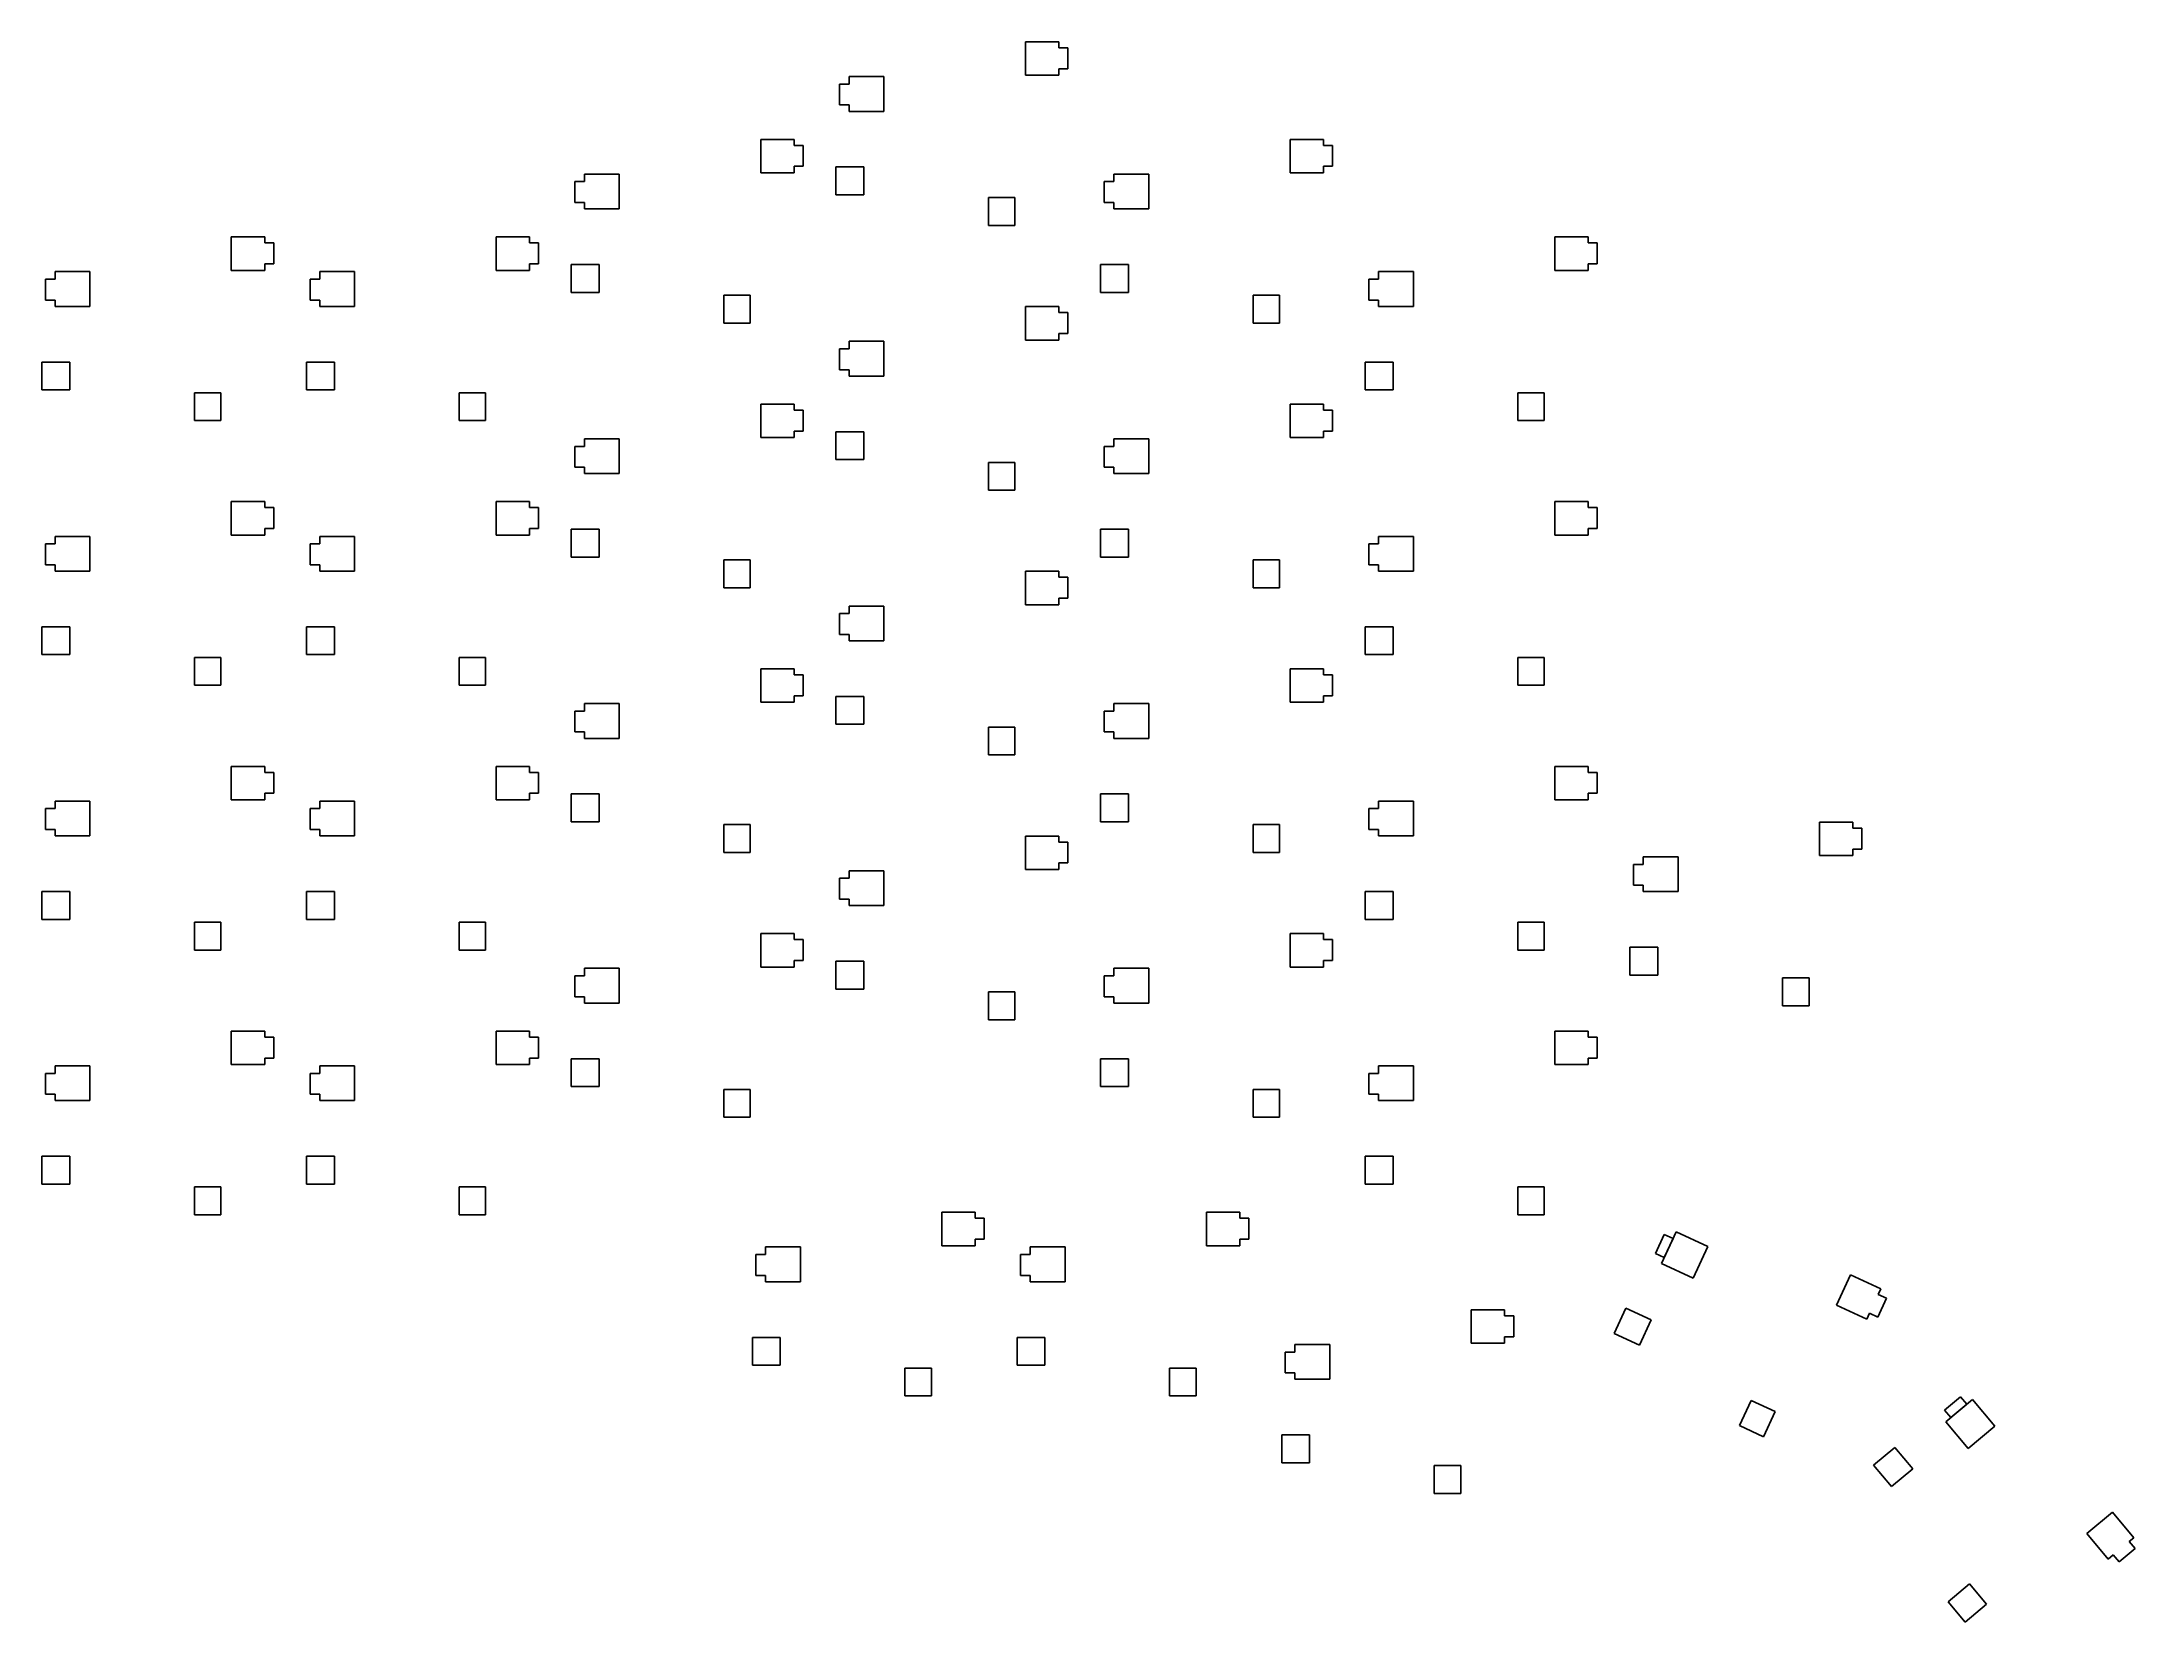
# Model space of a CAD drawing. Extents: x -9 to 141, y -36 to 77.
import ezdxf

# ---------------------------------------------------------------- set-up
doc = ezdxf.new("R2010")
doc.units = 0
doc.layers.add('BLACK', color=7, linetype='CONTINUOUS')

msp = doc.modelspace()

# ---------------------------------------------------------------- linework, layer by layer
at = {"layer": 'BLACK', "linetype": 'CONTINUOUS'}
for p, q in [((61.5, 74.88), (61.5, 77.28)), ((61.5, 77.28), (63.9, 77.28)), ((63.9, 77.28), (63.9, 76.85)), ((63.9, 76.85), (64.55, 76.85)), ((64.55, 76.85), (64.55, 75.35)), ((64.55, 75.35), (63.9, 75.35)), ((63.9, 75.35), (63.9, 74.88)), ((48.15, 72.75), (48.15, 74.25)), ((48.15, 74.25), (48.85, 74.25)), ((48.85, 74.25), (48.85, 74.79)), ((48.85, 74.79), (51.35, 74.79)), ((51.35, 74.79), (51.35, 72.29)), ((63.9, 74.88), (61.5, 74.88)), ((48.85, 72.75), (48.15, 72.75)), ((48.85, 72.29), (48.85, 72.75)), ((51.35, 72.29), (48.85, 72.29)), ((42.5, 67.88), (42.5, 70.28)), ((42.5, 70.28), (44.9, 70.28)), ((44.9, 70.28), (44.9, 69.85)), ((44.9, 69.85), (45.55, 69.85)), ((45.55, 69.85), (45.55, 68.35)), ((80.5, 67.88), (80.5, 70.28)), ((80.5, 70.28), (82.9, 70.28)), ((82.9, 70.28), (82.9, 69.85)), ((82.9, 69.85), (83.55, 69.85)), ((83.55, 69.85), (83.55, 68.35)), ((29.85, 67.25), (29.85, 67.79)), ((29.85, 67.79), (32.35, 67.79)), ((32.35, 67.79), (32.35, 65.29)), ((44.9, 67.88), (42.5, 67.88)), ((45.55, 68.35), (44.9, 68.35)), ((44.9, 68.35), (44.9, 67.88)), ((47.9, 66.3), (47.9, 68.3)), ((47.9, 68.3), (49.9, 68.3)), ((49.9, 68.3), (49.9, 66.3)), ((67.85, 67.25), (67.85, 67.79)), ((67.85, 67.79), (70.35, 67.79)), ((70.35, 67.79), (70.35, 65.29)), ((82.9, 67.88), (80.5, 67.88)), ((83.55, 68.35), (82.9, 68.35)), ((82.9, 68.35), (82.9, 67.88)), ((29.15, 65.75), (29.15, 67.25)), ((29.15, 67.25), (29.85, 67.25)), ((49.9, 66.3), (47.9, 66.3)), ((67.15, 65.75), (67.15, 67.25)), ((67.15, 67.25), (67.85, 67.25)), ((29.85, 65.75), (29.15, 65.75)), ((29.85, 65.29), (29.85, 65.75)), ((32.35, 65.29), (29.85, 65.29)), ((58.85, 64.1), (58.85, 66.1)), ((58.85, 66.1), (60.75, 66.1)), ((60.75, 66.1), (60.75, 64.1)), ((67.85, 65.75), (67.15, 65.75)), ((67.85, 65.29), (67.85, 65.75)), ((70.35, 65.29), (67.85, 65.29)), ((4.5, 60.88), (4.5, 63.28)), ((4.5, 63.28), (6.9, 63.28)), ((6.9, 63.28), (6.9, 62.85)), ((23.5, 60.88), (23.5, 63.28)), ((23.5, 63.28), (25.9, 63.28)), ((25.9, 63.28), (25.9, 62.85)), ((60.75, 64.1), (58.85, 64.1)), ((99.5, 60.88), (99.5, 63.28)), ((99.5, 63.28), (101.9, 63.28)), ((101.9, 63.28), (101.9, 62.85)), ((6.9, 62.85), (7.55, 62.85)), ((7.55, 62.85), (7.55, 61.35)), ((25.9, 62.85), (26.55, 62.85)), ((26.55, 62.85), (26.55, 61.35)), ((101.9, 62.85), (102.55, 62.85)), ((102.55, 62.85), (102.55, 61.35)), ((-8.85, 58.75), (-8.85, 60.25)), ((-8.85, 60.25), (-8.15, 60.25)), ((-8.15, 60.25), (-8.15, 60.79)), ((-8.15, 60.79), (-5.65, 60.79)), ((-5.65, 60.79), (-5.65, 58.29)), ((6.9, 60.88), (4.5, 60.88)), ((7.55, 61.35), (6.9, 61.35)), ((6.9, 61.35), (6.9, 60.88)), ((10.15, 58.75), (10.15, 60.25)), ((10.15, 60.25), (10.85, 60.25)), ((10.85, 60.25), (10.85, 60.79)), ((10.85, 60.79), (13.35, 60.79)), ((13.35, 60.79), (13.35, 58.29)), ((25.9, 60.88), (23.5, 60.88)), ((26.55, 61.35), (25.9, 61.35)), ((25.9, 61.35), (25.9, 60.88)), ((28.9, 59.3), (28.9, 61.3)), ((28.9, 61.3), (30.9, 61.3)), ((30.9, 61.3), (30.9, 59.3)), ((66.9, 59.3), (66.9, 61.3)), ((66.9, 61.3), (68.9, 61.3)), ((68.9, 61.3), (68.9, 59.3)), ((86.15, 58.75), (86.15, 60.25)), ((86.15, 60.25), (86.85, 60.25)), ((86.85, 60.25), (86.85, 60.79)), ((86.85, 60.79), (89.35, 60.79)), ((89.35, 60.79), (89.35, 58.29)), ((101.9, 60.88), (99.5, 60.88)), ((102.55, 61.35), (101.9, 61.35)), ((101.9, 61.35), (101.9, 60.88)), ((-8.15, 58.75), (-8.85, 58.75)), ((-8.15, 58.29), (-8.15, 58.75)), ((10.85, 58.75), (10.15, 58.75)), ((10.85, 58.29), (10.85, 58.75)), ((30.9, 59.3), (28.9, 59.3)), ((39.85, 57.1), (39.85, 59.1)), ((39.85, 59.1), (41.75, 59.1)), ((41.75, 59.1), (41.75, 57.1)), ((68.9, 59.3), (66.9, 59.3)), ((77.85, 57.1), (77.85, 59.1)), ((77.85, 59.1), (79.75, 59.1)), ((79.75, 59.1), (79.75, 57.1)), ((86.85, 58.75), (86.15, 58.75)), ((86.85, 58.29), (86.85, 58.75)), ((-5.65, 58.29), (-8.15, 58.29)), ((13.35, 58.29), (10.85, 58.29)), ((41.75, 57.1), (39.85, 57.1)), ((61.5, 55.88), (61.5, 58.28)), ((61.5, 58.28), (63.9, 58.28)), ((63.9, 58.28), (63.9, 57.85)), ((63.9, 57.85), (64.55, 57.85)), ((64.55, 57.85), (64.55, 56.35)), ((79.75, 57.1), (77.85, 57.1)), ((89.35, 58.29), (86.85, 58.29)), ((48.85, 55.25), (48.85, 55.79)), ((48.85, 55.79), (51.35, 55.79)), ((51.35, 55.79), (51.35, 53.29)), ((63.9, 55.88), (61.5, 55.88)), ((64.55, 56.35), (63.9, 56.35)), ((63.9, 56.35), (63.9, 55.88)), ((-9.1, 52.3), (-9.1, 54.3)), ((-9.1, 54.3), (-7.1, 54.3)), ((-7.1, 54.3), (-7.1, 52.3)), ((9.9, 52.3), (9.9, 54.3)), ((9.9, 54.3), (11.9, 54.3)), ((11.9, 54.3), (11.9, 52.3)), ((48.15, 53.75), (48.15, 55.25)), ((48.15, 55.25), (48.85, 55.25)), ((85.9, 52.3), (85.9, 54.3)), ((85.9, 54.3), (87.9, 54.3)), ((87.9, 54.3), (87.9, 52.3)), ((48.85, 53.75), (48.15, 53.75)), ((48.85, 53.29), (48.85, 53.75)), ((51.35, 53.29), (48.85, 53.29)), ((-7.1, 52.3), (-9.1, 52.3)), ((1.85, 50.1), (1.85, 52.1)), ((1.85, 52.1), (3.75, 52.1)), ((3.75, 52.1), (3.75, 50.1)), ((11.9, 52.3), (9.9, 52.3)), ((20.85, 50.1), (20.85, 52.1)), ((20.85, 52.1), (22.75, 52.1)), ((22.75, 52.1), (22.75, 50.1)), ((42.5, 48.88), (42.5, 51.28)), ((42.5, 51.28), (44.9, 51.28)), ((44.9, 51.28), (44.9, 50.85)), ((80.5, 48.88), (80.5, 51.28)), ((80.5, 51.28), (82.9, 51.28)), ((82.9, 51.28), (82.9, 50.85)), ((87.9, 52.3), (85.9, 52.3)), ((96.85, 50.1), (96.85, 52.1)), ((96.85, 52.1), (98.75, 52.1)), ((98.75, 52.1), (98.75, 50.1)), ((3.75, 50.1), (1.85, 50.1)), ((22.75, 50.1), (20.85, 50.1)), ((44.9, 50.85), (45.55, 50.85)), ((45.55, 50.85), (45.55, 49.35)), ((82.9, 50.85), (83.55, 50.85)), ((83.55, 50.85), (83.55, 49.35)), ((98.75, 50.1), (96.85, 50.1)), ((29.15, 46.75), (29.15, 48.25)), ((29.15, 48.25), (29.85, 48.25)), ((29.85, 48.25), (29.85, 48.79)), ((29.85, 48.79), (32.35, 48.79)), ((32.35, 48.79), (32.35, 46.29)), ((44.9, 48.88), (42.5, 48.88)), ((45.55, 49.35), (44.9, 49.35)), ((44.9, 49.35), (44.9, 48.88)), ((47.9, 47.3), (47.9, 49.3)), ((47.9, 49.3), (49.9, 49.3)), ((49.9, 49.3), (49.9, 47.3)), ((67.15, 46.75), (67.15, 48.25)), ((67.15, 48.25), (67.85, 48.25)), ((67.85, 48.25), (67.85, 48.79)), ((67.85, 48.79), (70.35, 48.79)), ((70.35, 48.79), (70.35, 46.29)), ((82.9, 48.88), (80.5, 48.88)), ((83.55, 49.35), (82.9, 49.35)), ((82.9, 49.35), (82.9, 48.88)), ((29.85, 46.75), (29.15, 46.75)), ((29.85, 46.29), (29.85, 46.75)), ((49.9, 47.3), (47.9, 47.3)), ((58.85, 45.1), (58.85, 47.1)), ((58.85, 47.1), (60.75, 47.1)), ((60.75, 47.1), (60.75, 45.1)), ((67.85, 46.75), (67.15, 46.75)), ((67.85, 46.29), (67.85, 46.75)), ((32.35, 46.29), (29.85, 46.29)), ((60.75, 45.1), (58.85, 45.1)), ((70.35, 46.29), (67.85, 46.29)), ((4.5, 41.88), (4.5, 44.28)), ((4.5, 44.28), (6.9, 44.28)), ((6.9, 44.28), (6.9, 43.85)), ((6.9, 43.85), (7.55, 43.85)), ((7.55, 43.85), (7.55, 42.35)), ((23.5, 41.88), (23.5, 44.28)), ((23.5, 44.28), (25.9, 44.28)), ((25.9, 44.28), (25.9, 43.85)), ((25.9, 43.85), (26.55, 43.85)), ((26.55, 43.85), (26.55, 42.35)), ((99.5, 41.88), (99.5, 44.28)), ((99.5, 44.28), (101.9, 44.28)), ((101.9, 44.28), (101.9, 43.85)), ((101.9, 43.85), (102.55, 43.85)), ((102.55, 43.85), (102.55, 42.35)), ((7.55, 42.35), (6.9, 42.35)), ((6.9, 42.35), (6.9, 41.88)), ((26.55, 42.35), (25.9, 42.35)), ((25.9, 42.35), (25.9, 41.88)), ((28.9, 40.3), (28.9, 42.3)), ((28.9, 42.3), (30.9, 42.3)), ((30.9, 42.3), (30.9, 40.3)), ((66.9, 40.3), (66.9, 42.3)), ((66.9, 42.3), (68.9, 42.3)), ((68.9, 42.3), (68.9, 40.3)), ((102.55, 42.35), (101.9, 42.35)), ((101.9, 42.35), (101.9, 41.88)), ((-8.85, 39.75), (-8.85, 41.25)), ((-8.85, 41.25), (-8.15, 41.25)), ((-8.15, 41.25), (-8.15, 41.79)), ((-8.15, 41.79), (-5.65, 41.79)), ((-5.65, 41.79), (-5.65, 39.29)), ((6.9, 41.88), (4.5, 41.88)), ((10.15, 39.75), (10.15, 41.25)), ((10.15, 41.25), (10.85, 41.25)), ((10.85, 41.25), (10.85, 41.79)), ((10.85, 41.79), (13.35, 41.79)), ((13.35, 41.79), (13.35, 39.29)), ((25.9, 41.88), (23.5, 41.88)), ((86.15, 39.75), (86.15, 41.25)), ((86.15, 41.25), (86.85, 41.25)), ((86.85, 41.25), (86.85, 41.79)), ((86.85, 41.79), (89.35, 41.79)), ((89.35, 41.79), (89.35, 39.29)), ((101.9, 41.88), (99.5, 41.88)), ((-8.15, 39.75), (-8.85, 39.75)), ((-8.15, 39.29), (-8.15, 39.75)), ((-5.65, 39.29), (-8.15, 39.29)), ((10.85, 39.75), (10.15, 39.75)), ((10.85, 39.29), (10.85, 39.75)), ((13.35, 39.29), (10.85, 39.29)), ((30.9, 40.3), (28.9, 40.3)), ((39.85, 38.1), (39.85, 40.1)), ((39.85, 40.1), (41.75, 40.1)), ((41.75, 40.1), (41.75, 38.1)), ((61.5, 36.88), (61.5, 39.28)), ((61.5, 39.28), (63.9, 39.28)), ((63.9, 39.28), (63.9, 38.85)), ((68.9, 40.3), (66.9, 40.3)), ((77.85, 38.1), (77.85, 40.1)), ((77.85, 40.1), (79.75, 40.1)), ((79.75, 40.1), (79.75, 38.1)), ((86.85, 39.75), (86.15, 39.75)), ((86.85, 39.29), (86.85, 39.75)), ((89.35, 39.29), (86.85, 39.29)), ((41.75, 38.1), (39.85, 38.1)), ((63.9, 38.85), (64.55, 38.85)), ((64.55, 38.85), (64.55, 37.35)), ((79.75, 38.1), (77.85, 38.1)), ((48.15, 34.75), (48.15, 36.25)), ((48.15, 36.25), (48.85, 36.25)), ((48.85, 36.25), (48.85, 36.79)), ((48.85, 36.79), (51.35, 36.79)), ((51.35, 36.79), (51.35, 34.29)), ((63.9, 36.88), (61.5, 36.88)), ((64.55, 37.35), (63.9, 37.35)), ((63.9, 37.35), (63.9, 36.88)), ((-9.1, 33.3), (-9.1, 35.3)), ((-9.1, 35.3), (-7.1, 35.3)), ((-7.1, 35.3), (-7.1, 33.3)), ((9.9, 33.3), (9.9, 35.3)), ((9.9, 35.3), (11.9, 35.3)), ((11.9, 35.3), (11.9, 33.3)), ((48.85, 34.75), (48.15, 34.75)), ((48.85, 34.29), (48.85, 34.75)), ((85.9, 33.3), (85.9, 35.3)), ((85.9, 35.3), (87.9, 35.3)), ((87.9, 35.3), (87.9, 33.3)), ((-7.1, 33.3), (-9.1, 33.3)), ((1.85, 31.1), (1.85, 33.1)), ((1.85, 33.1), (3.75, 33.1)), ((3.75, 33.1), (3.75, 31.1)), ((11.9, 33.3), (9.9, 33.3)), ((20.85, 31.1), (20.85, 33.1)), ((20.85, 33.1), (22.75, 33.1)), ((22.75, 33.1), (22.75, 31.1)), ((51.35, 34.29), (48.85, 34.29)), ((87.9, 33.3), (85.9, 33.3)), ((96.85, 31.1), (96.85, 33.1)), ((96.85, 33.1), (98.75, 33.1)), ((98.75, 33.1), (98.75, 31.1)), ((42.5, 29.88), (42.5, 32.28)), ((42.5, 32.28), (44.9, 32.28)), ((44.9, 32.28), (44.9, 31.85)), ((44.9, 31.85), (45.55, 31.85)), ((45.55, 31.85), (45.55, 30.35)), ((80.5, 29.88), (80.5, 32.28)), ((80.5, 32.28), (82.9, 32.28)), ((82.9, 32.28), (82.9, 31.85)), ((82.9, 31.85), (83.55, 31.85)), ((83.55, 31.85), (83.55, 30.35)), ((3.75, 31.1), (1.85, 31.1)), ((22.75, 31.1), (20.85, 31.1)), ((45.55, 30.35), (44.9, 30.35)), ((44.9, 30.35), (44.9, 29.88)), ((47.9, 28.3), (47.9, 30.3)), ((47.9, 30.3), (49.9, 30.3)), ((49.9, 30.3), (49.9, 28.3)), ((83.55, 30.35), (82.9, 30.35)), ((82.9, 30.35), (82.9, 29.88)), ((98.75, 31.1), (96.85, 31.1)), ((29.15, 27.75), (29.15, 29.25)), ((29.15, 29.25), (29.85, 29.25)), ((29.85, 29.25), (29.85, 29.79)), ((29.85, 29.79), (32.35, 29.79)), ((32.35, 29.79), (32.35, 27.29)), ((44.9, 29.88), (42.5, 29.88)), ((67.15, 27.75), (67.15, 29.25)), ((67.15, 29.25), (67.85, 29.25)), ((67.85, 29.25), (67.85, 29.79)), ((67.85, 29.79), (70.35, 29.79)), ((70.35, 29.79), (70.35, 27.29)), ((82.9, 29.88), (80.5, 29.88)), ((29.85, 27.75), (29.15, 27.75)), ((29.85, 27.29), (29.85, 27.75)), ((32.35, 27.29), (29.85, 27.29)), ((49.9, 28.3), (47.9, 28.3)), ((58.85, 26.1), (58.85, 28.1)), ((58.85, 28.1), (60.75, 28.1)), ((60.75, 28.1), (60.75, 26.1)), ((67.85, 27.75), (67.15, 27.75)), ((67.85, 27.29), (67.85, 27.75)), ((70.35, 27.29), (67.85, 27.29)), ((60.75, 26.1), (58.85, 26.1)), ((4.5, 22.88), (4.5, 25.28)), ((4.5, 25.28), (6.9, 25.28)), ((6.9, 25.28), (6.9, 24.85)), ((6.9, 24.85), (7.55, 24.85)), ((7.55, 24.85), (7.55, 23.35)), ((23.5, 22.88), (23.5, 25.28)), ((23.5, 25.28), (25.9, 25.28)), ((25.9, 25.28), (25.9, 24.85)), ((25.9, 24.85), (26.55, 24.85)), ((26.55, 24.85), (26.55, 23.35)), ((99.5, 22.88), (99.5, 25.28)), ((99.5, 25.28), (101.9, 25.28)), ((101.9, 25.28), (101.9, 24.85)), ((101.9, 24.85), (102.55, 24.85)), ((102.55, 24.85), (102.55, 23.35)), ((-8.15, 22.25), (-8.15, 22.79)), ((-8.15, 22.79), (-5.65, 22.79)), ((-5.65, 22.79), (-5.65, 20.29)), ((6.9, 22.88), (4.5, 22.88)), ((7.55, 23.35), (6.9, 23.35)), ((6.9, 23.35), (6.9, 22.88)), ((10.85, 22.25), (10.85, 22.79)), ((10.85, 22.79), (13.35, 22.79)), ((13.35, 22.79), (13.35, 20.29)), ((25.9, 22.88), (23.5, 22.88)), ((26.55, 23.35), (25.9, 23.35)), ((25.9, 23.35), (25.9, 22.88)), ((28.9, 21.3), (28.9, 23.3)), ((28.9, 23.3), (30.9, 23.3)), ((30.9, 23.3), (30.9, 21.3)), ((66.9, 21.3), (66.9, 23.3)), ((66.9, 23.3), (68.9, 23.3)), ((68.9, 23.3), (68.9, 21.3)), ((86.85, 22.25), (86.85, 22.79)), ((86.85, 22.79), (89.35, 22.79)), ((89.35, 22.79), (89.35, 20.29)), ((101.9, 22.88), (99.5, 22.88)), ((102.55, 23.35), (101.9, 23.35)), ((101.9, 23.35), (101.9, 22.88)), ((-8.85, 20.75), (-8.85, 22.25)), ((-8.85, 22.25), (-8.15, 22.25)), ((10.15, 20.75), (10.15, 22.25)), ((10.15, 22.25), (10.85, 22.25)), ((30.9, 21.3), (28.9, 21.3)), ((39.85, 19.1), (39.85, 21.1)), ((39.85, 21.1), (41.75, 21.1)), ((41.75, 21.1), (41.75, 19.1)), ((68.9, 21.3), (66.9, 21.3)), ((77.85, 19.1), (77.85, 21.1)), ((77.85, 21.1), (79.75, 21.1)), ((79.75, 21.1), (79.75, 19.1)), ((86.15, 20.75), (86.15, 22.25)), ((86.15, 22.25), (86.85, 22.25)), ((118.5, 18.88), (118.5, 21.28)), ((118.5, 21.28), (120.9, 21.28)), ((120.9, 21.28), (120.9, 20.85)), ((-8.15, 20.75), (-8.85, 20.75)), ((-8.15, 20.29), (-8.15, 20.75)), ((-5.65, 20.29), (-8.15, 20.29)), ((10.85, 20.75), (10.15, 20.75)), ((10.85, 20.29), (10.85, 20.75)), ((13.35, 20.29), (10.85, 20.29)), ((61.5, 17.88), (61.5, 20.28)), ((61.5, 20.28), (63.9, 20.28)), ((63.9, 20.28), (63.9, 19.85)), ((63.9, 19.85), (64.55, 19.85)), ((64.55, 19.85), (64.55, 18.35)), ((86.85, 20.75), (86.15, 20.75)), ((86.85, 20.29), (86.85, 20.75)), ((89.35, 20.29), (86.85, 20.29)), ((120.9, 20.85), (121.55, 20.85)), ((121.55, 20.85), (121.55, 19.35)), ((41.75, 19.1), (39.85, 19.1)), ((64.55, 18.35), (63.9, 18.35)), ((63.9, 18.35), (63.9, 17.88)), ((79.75, 19.1), (77.85, 19.1)), ((105.15, 16.75), (105.15, 18.25)), ((105.15, 18.25), (105.85, 18.25)), ((105.85, 18.25), (105.85, 18.79)), ((105.85, 18.79), (108.35, 18.79)), ((108.35, 18.79), (108.35, 16.29)), ((120.9, 18.88), (118.5, 18.88)), ((121.55, 19.35), (120.9, 19.35)), ((120.9, 19.35), (120.9, 18.88)), ((48.15, 15.75), (48.15, 17.25)), ((48.15, 17.25), (48.85, 17.25)), ((48.85, 17.25), (48.85, 17.79)), ((48.85, 17.79), (51.35, 17.79)), ((51.35, 17.79), (51.35, 15.29)), ((63.9, 17.88), (61.5, 17.88)), ((105.85, 16.75), (105.15, 16.75)), ((105.85, 16.29), (105.85, 16.75)), ((-9.1, 14.3), (-9.1, 16.3)), ((-9.1, 16.3), (-7.1, 16.3)), ((-7.1, 16.3), (-7.1, 14.3)), ((9.9, 14.3), (9.9, 16.3)), ((9.9, 16.3), (11.9, 16.3)), ((11.9, 16.3), (11.9, 14.3)), ((48.85, 15.75), (48.15, 15.75)), ((48.85, 15.29), (48.85, 15.75)), ((51.35, 15.29), (48.85, 15.29)), ((85.9, 14.3), (85.9, 16.3)), ((85.9, 16.3), (87.9, 16.3)), ((87.9, 16.3), (87.9, 14.3)), ((108.35, 16.29), (105.85, 16.29)), ((-7.1, 14.3), (-9.1, 14.3)), ((1.85, 12.1), (1.85, 14.1)), ((1.85, 14.1), (3.75, 14.1)), ((3.75, 14.1), (3.75, 12.1)), ((11.9, 14.3), (9.9, 14.3)), ((20.85, 12.1), (20.85, 14.1)), ((20.85, 14.1), (22.75, 14.1)), ((22.75, 14.1), (22.75, 12.1)), ((87.9, 14.3), (85.9, 14.3)), ((96.85, 12.1), (96.85, 14.1)), ((96.85, 14.1), (98.75, 14.1)), ((98.75, 14.1), (98.75, 12.1)), ((3.75, 12.1), (1.85, 12.1)), ((22.75, 12.1), (20.85, 12.1)), ((42.5, 10.88), (42.5, 13.28)), ((42.5, 13.28), (44.9, 13.28)), ((44.9, 13.28), (44.9, 12.85)), ((44.9, 12.85), (45.55, 12.85)), ((45.55, 12.85), (45.55, 11.35)), ((80.5, 10.88), (80.5, 13.28)), ((80.5, 13.28), (82.9, 13.28)), ((82.9, 13.28), (82.9, 12.85)), ((82.9, 12.85), (83.55, 12.85)), ((83.55, 12.85), (83.55, 11.35)), ((98.75, 12.1), (96.85, 12.1)), ((104.9, 10.3), (104.9, 12.3)), ((104.9, 12.3), (106.9, 12.3)), ((106.9, 12.3), (106.9, 10.3)), ((29.85, 10.25), (29.85, 10.79)), ((29.85, 10.79), (32.35, 10.79)), ((32.35, 10.79), (32.35, 8.29)), ((44.9, 10.88), (42.5, 10.88)), ((45.55, 11.35), (44.9, 11.35)), ((44.9, 11.35), (44.9, 10.88)), ((47.9, 9.3), (47.9, 11.3)), ((47.9, 11.3), (49.9, 11.3)), ((49.9, 11.3), (49.9, 9.3)), ((67.85, 10.25), (67.85, 10.79)), ((67.85, 10.79), (70.35, 10.79)), ((70.35, 10.79), (70.35, 8.29)), ((82.9, 10.88), (80.5, 10.88)), ((83.55, 11.35), (82.9, 11.35)), ((82.9, 11.35), (82.9, 10.88)), ((29.15, 8.75), (29.15, 10.25)), ((29.15, 10.25), (29.85, 10.25)), ((49.9, 9.3), (47.9, 9.3)), ((58.85, 7.1), (58.85, 9.1)), ((58.85, 9.1), (60.75, 9.1)), ((60.75, 9.1), (60.75, 7.1)), ((67.15, 8.75), (67.15, 10.25)), ((67.15, 10.25), (67.85, 10.25)), ((106.9, 10.3), (104.9, 10.3)), ((115.85, 8.1), (115.85, 10.1)), ((115.85, 10.1), (117.75, 10.1)), ((117.75, 10.1), (117.75, 8.1)), ((29.85, 8.75), (29.15, 8.75)), ((29.85, 8.29), (29.85, 8.75)), ((32.35, 8.29), (29.85, 8.29)), ((67.85, 8.75), (67.15, 8.75)), ((67.85, 8.29), (67.85, 8.75)), ((70.35, 8.29), (67.85, 8.29)), ((117.75, 8.1), (115.85, 8.1)), ((4.5, 3.88), (4.5, 6.28)), ((4.5, 6.28), (6.9, 6.28)), ((6.9, 6.28), (6.9, 5.85)), ((23.5, 3.88), (23.5, 6.28)), ((23.5, 6.28), (25.9, 6.28)), ((25.9, 6.28), (25.9, 5.85)), ((60.75, 7.1), (58.85, 7.1)), ((99.5, 3.88), (99.5, 6.28)), ((99.5, 6.28), (101.9, 6.28)), ((101.9, 6.28), (101.9, 5.85)), ((6.9, 5.85), (7.55, 5.85)), ((7.55, 5.85), (7.55, 4.35)), ((25.9, 5.85), (26.55, 5.85)), ((26.55, 5.85), (26.55, 4.35)), ((101.9, 5.85), (102.55, 5.85)), ((102.55, 5.85), (102.55, 4.35)), ((-8.85, 1.75), (-8.85, 3.25)), ((-8.85, 3.25), (-8.15, 3.25)), ((-8.15, 3.25), (-8.15, 3.79)), ((-8.15, 3.79), (-5.65, 3.79)), ((-5.65, 3.79), (-5.65, 1.29)), ((6.9, 3.88), (4.5, 3.88)), ((7.55, 4.35), (6.9, 4.35)), ((6.9, 4.35), (6.9, 3.88)), ((10.15, 1.75), (10.15, 3.25)), ((10.15, 3.25), (10.85, 3.25)), ((10.85, 3.25), (10.85, 3.79)), ((10.85, 3.79), (13.35, 3.79)), ((13.35, 3.79), (13.35, 1.29)), ((25.9, 3.88), (23.5, 3.88)), ((26.55, 4.35), (25.9, 4.35)), ((25.9, 4.35), (25.9, 3.88)), ((28.9, 2.3), (28.9, 4.3)), ((28.9, 4.3), (30.9, 4.3)), ((30.9, 4.3), (30.9, 2.3)), ((66.9, 2.3), (66.9, 4.3)), ((66.9, 4.3), (68.9, 4.3)), ((68.9, 4.3), (68.9, 2.3)), ((86.15, 1.75), (86.15, 3.25)), ((86.15, 3.25), (86.85, 3.25)), ((86.85, 3.25), (86.85, 3.79)), ((86.85, 3.79), (89.35, 3.79)), ((89.35, 3.79), (89.35, 1.29)), ((101.9, 3.88), (99.5, 3.88)), ((102.55, 4.35), (101.9, 4.35)), ((101.9, 4.35), (101.9, 3.88)), ((-8.15, 1.75), (-8.85, 1.75)), ((-8.15, 1.29), (-8.15, 1.75)), ((10.85, 1.75), (10.15, 1.75)), ((10.85, 1.29), (10.85, 1.75)), ((30.9, 2.3), (28.9, 2.3)), ((39.85, 0.1), (39.85, 2.1)), ((39.85, 2.1), (41.75, 2.1)), ((41.75, 2.1), (41.75, 0.1)), ((68.9, 2.3), (66.9, 2.3)), ((77.85, 0.1), (77.85, 2.1)), ((77.85, 2.1), (79.75, 2.1)), ((79.75, 2.1), (79.75, 0.1)), ((86.85, 1.75), (86.15, 1.75)), ((86.85, 1.29), (86.85, 1.75)), ((-5.65, 1.29), (-8.15, 1.29)), ((13.35, 1.29), (10.85, 1.29)), ((41.75, 0.1), (39.85, 0.1)), ((79.75, 0.1), (77.85, 0.1)), ((89.35, 1.29), (86.85, 1.29)), ((-9.1, -4.7), (-9.1, -2.7)), ((-9.1, -2.7), (-7.1, -2.7)), ((-7.1, -2.7), (-7.1, -4.7)), ((9.9, -4.7), (9.9, -2.7)), ((9.9, -2.7), (11.9, -2.7)), ((11.9, -2.7), (11.9, -4.7)), ((85.9, -4.7), (85.9, -2.7)), ((85.9, -2.7), (87.9, -2.7)), ((87.9, -2.7), (87.9, -4.7)), ((-7.1, -4.7), (-9.1, -4.7)), ((1.85, -6.9), (1.85, -4.9)), ((1.85, -4.9), (3.75, -4.9)), ((3.75, -4.9), (3.75, -6.9)), ((11.9, -4.7), (9.9, -4.7)), ((20.85, -6.9), (20.85, -4.9)), ((20.85, -4.9), (22.75, -4.9)), ((22.75, -4.9), (22.75, -6.9)), ((87.9, -4.7), (85.9, -4.7)), ((96.85, -6.9), (96.85, -4.9)), ((96.85, -4.9), (98.75, -4.9)), ((98.75, -4.9), (98.75, -6.9)), ((3.75, -6.9), (1.85, -6.9)), ((22.75, -6.9), (20.85, -6.9)), ((55.5, -9.12), (55.5, -6.72)), ((55.5, -6.72), (57.9, -6.72)), ((57.9, -6.72), (57.9, -7.15)), ((57.9, -7.15), (58.55, -7.15)), ((58.55, -7.15), (58.55, -8.65)), ((74.5, -9.12), (74.5, -6.72)), ((74.5, -6.72), (76.9, -6.72)), ((76.9, -6.72), (76.9, -7.15)), ((76.9, -7.15), (77.55, -7.15)), ((77.55, -7.15), (77.55, -8.65)), ((98.75, -6.9), (96.85, -6.9)), ((58.55, -8.65), (57.9, -8.65)), ((57.9, -8.65), (57.9, -9.12)), ((77.55, -8.65), (76.9, -8.65)), ((76.9, -8.65), (76.9, -9.12)), ((106.719, -9.6738), (107.353, -8.3143)), ((107.159, -10.3865), (108.215, -8.1207)), ((107.353, -8.3143), (107.987, -8.6102)), ((107.987, -8.6102), (107.353, -9.9696)), ((108.215, -8.1207), (110.481, -9.1773)), ((42.15, -11.25), (42.15, -9.75)), ((42.15, -9.75), (42.85, -9.75)), ((42.85, -9.75), (42.85, -9.21)), ((42.85, -9.21), (45.35, -9.21)), ((45.35, -9.21), (45.35, -11.71)), ((57.9, -9.12), (55.5, -9.12)), ((61.15, -11.25), (61.15, -9.75)), ((61.15, -9.75), (61.85, -9.75)), ((61.85, -9.75), (61.85, -9.21)), ((61.85, -9.21), (64.35, -9.21)), ((64.35, -9.21), (64.35, -11.71)), ((76.9, -9.12), (74.5, -9.12)), ((107.353, -9.9696), (106.719, -9.6738)), ((109.425, -11.4431), (107.159, -10.3865)), ((110.481, -9.1773), (109.425, -11.4431)), ((42.85, -11.25), (42.15, -11.25)), ((42.85, -11.71), (42.85, -11.25)), ((45.35, -11.71), (42.85, -11.71)), ((61.85, -11.25), (61.15, -11.25)), ((61.85, -11.71), (61.85, -11.25)), ((64.35, -11.71), (61.85, -11.71)), ((119.718, -13.3853), (120.732, -11.2102)), ((120.732, -11.2102), (122.908, -12.2245)), ((121.893, -14.3996), (119.718, -13.3853)), ((123.315, -12.8889), (122.681, -14.2483)), ((122.908, -12.2245), (122.726, -12.6142)), ((122.726, -12.6142), (123.315, -12.8889)), ((93.5, -16.12), (93.5, -13.72)), ((93.5, -13.72), (95.9, -13.72)), ((95.9, -13.72), (95.9, -14.15)), ((95.9, -14.15), (96.55, -14.15)), ((96.55, -14.15), (96.55, -15.65)), ((103.766, -15.4138), (104.612, -13.6012)), ((104.612, -13.6012), (106.424, -14.4464)), ((106.424, -14.4464), (105.579, -16.2591)), ((122.092, -13.9736), (121.893, -14.3996)), ((122.681, -14.2483), (122.092, -13.9736)), ((41.9, -17.7), (41.9, -15.7)), ((41.9, -15.7), (43.9, -15.7)), ((43.9, -15.7), (43.9, -17.7)), ((60.9, -17.7), (60.9, -15.7)), ((60.9, -15.7), (62.9, -15.7)), ((62.9, -15.7), (62.9, -17.7)), ((80.85, -16.75), (80.85, -16.21)), ((80.85, -16.21), (83.35, -16.21)), ((83.35, -16.21), (83.35, -18.71)), ((95.9, -16.12), (93.5, -16.12)), ((96.55, -15.65), (95.9, -15.65)), ((95.9, -15.65), (95.9, -16.12)), ((105.579, -16.2591), (103.766, -15.4138)), ((43.9, -17.7), (41.9, -17.7)), ((52.85, -19.9), (52.85, -17.9)), ((52.85, -17.9), (54.75, -17.9)), ((54.75, -17.9), (54.75, -19.9)), ((62.9, -17.7), (60.9, -17.7)), ((71.85, -19.9), (71.85, -17.9)), ((71.85, -17.9), (73.75, -17.9)), ((73.75, -17.9), (73.75, -19.9)), ((80.15, -18.25), (80.15, -16.75)), ((80.15, -16.75), (80.85, -16.75)), ((80.85, -18.25), (80.15, -18.25)), ((80.85, -18.71), (80.85, -18.25)), ((83.35, -18.71), (80.85, -18.71)), ((54.75, -19.9), (52.85, -19.9)), ((73.75, -19.9), (71.85, -19.9)), ((112.761, -22.0354), (113.606, -20.2228)), ((113.606, -20.2228), (115.328, -21.0257)), ((115.328, -21.0257), (114.483, -22.8383)), ((127.478, -20.9248), (128.627, -19.9606)), ((127.928, -21.461), (127.478, -20.9248)), ((127.575, -21.7567), (129.49, -20.1497)), ((129.077, -20.4968), (127.928, -21.461)), ((128.627, -19.9606), (129.077, -20.4968)), ((129.49, -20.1497), (131.097, -22.0648)), ((114.483, -22.8383), (112.761, -22.0354)), ((129.182, -23.6718), (127.575, -21.7567)), ((131.097, -22.0648), (129.182, -23.6718)), ((79.9, -24.7), (79.9, -22.7)), ((79.9, -22.7), (81.9, -22.7)), ((81.9, -22.7), (81.9, -24.7)), ((122.376, -24.8792), (123.908, -23.5937)), ((123.908, -23.5937), (125.194, -25.1258)), ((81.9, -24.7), (79.9, -24.7)), ((90.85, -26.9), (90.85, -24.9)), ((90.85, -24.9), (92.75, -24.9)), ((92.75, -24.9), (92.75, -26.9)), ((123.661, -26.4113), (122.376, -24.8792)), ((125.194, -25.1258), (123.661, -26.4113)), ((92.75, -26.9), (90.85, -26.9)), ((137.69, -29.7823), (139.529, -28.2396)), ((139.529, -28.2396), (141.072, -30.0781)), ((139.233, -31.6208), (137.69, -29.7823)), ((139.593, -31.3187), (139.233, -31.6208)), ((140.011, -31.8166), (139.593, -31.3187)), ((141.16, -30.8525), (140.011, -31.8166)), ((141.072, -30.0781), (140.742, -30.3545)), ((140.742, -30.3545), (141.16, -30.8525)), ((127.729, -34.6816), (129.261, -33.396)), ((129.261, -33.396), (130.483, -34.8515)), ((128.95, -36.137), (127.729, -34.6816)), ((130.483, -34.8515), (128.95, -36.137))]:
    msp.add_line(p, q, dxfattribs=at)

doc.saveas('drawing.dxf')
